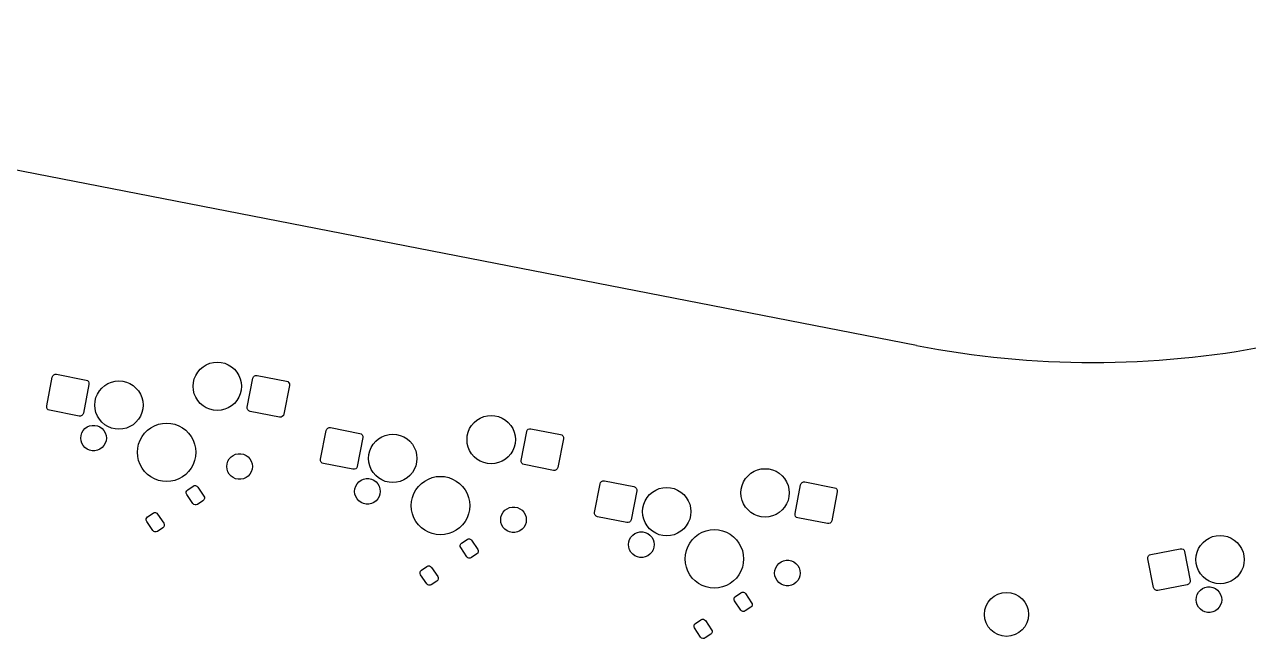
# Model space of a CAD drawing. Extents: x 101 to 518, y -308 to -134.
# Drawn here: x 183.5 to 267, y -184.7 to -142.9 of the extents above; entities that cross this region are included whole.
import ezdxf

# ---------------------------------------------------------------- set-up
doc = ezdxf.new("R2010")
doc.units = 0
doc.layers.add('BLACK', color=7, linetype='CONTINUOUS')

msp = doc.modelspace()

# ---------------------------------------------------------------- linework, layer by layer
at = {"layer": 'BLACK', "linetype": 'CONTINUOUS'}
for p, q in [((244.377337, -164.753061), (131.923203, -142.853183)), ((195.462372, -166.369916), (195.659252, -166.201764)), ((195.659252, -166.201764), (195.880014, -166.066481)), ((195.880014, -166.066481), (196.11922, -165.967399)), ((196.11922, -165.967399), (196.370981, -165.906956)), ((196.370981, -165.906956), (196.629098, -165.886642)), ((196.629098, -165.886642), (196.887215, -165.906956)), ((196.887215, -165.906956), (197.138976, -165.967399)), ((197.138976, -165.967399), (197.378182, -166.066481)), ((197.378182, -166.066481), (197.598944, -166.201764)), ((197.598944, -166.201764), (197.795824, -166.369916)), ((184.98395, -168.879312), (185.365568, -166.916057)), ((185.365568, -166.916057), (185.402504, -166.825775)), ((185.402504, -166.825775), (185.471177, -166.7565)), ((185.471177, -166.7565), (185.561133, -166.718778)), ((185.561133, -166.718778), (185.658677, -166.718353)), ((185.658677, -166.718353), (187.671013, -167.109511)), ((187.671013, -167.109511), (187.761295, -167.146446)), ((194.999412, -167.278525), (195.059855, -167.026764)), ((195.059855, -167.026764), (195.158937, -166.787558)), ((195.158937, -166.787558), (195.29422, -166.566796)), ((195.29422, -166.566796), (195.462372, -166.369916)), ((197.795824, -166.369916), (197.963976, -166.566796)), ((197.963976, -166.566796), (198.099259, -166.787558)), ((198.099259, -166.787558), (198.198341, -167.026764)), ((198.198341, -167.026764), (198.258784, -167.278525)), ((198.67149, -168.95236), (199.053108, -166.989105)), ((199.053108, -166.989105), (199.090044, -166.898823)), ((199.090044, -166.898823), (199.158717, -166.829548)), ((199.158717, -166.829548), (199.248673, -166.791826)), ((199.248673, -166.791826), (199.346217, -166.791401)), ((199.346217, -166.791401), (201.358553, -167.182559)), ((187.868718, -167.40262), (187.4871, -169.365875)), ((187.761295, -167.146446), (187.830571, -167.21512)), ((187.830571, -167.21512), (187.868292, -167.305076)), ((187.868292, -167.305076), (187.868718, -167.40262)), ((188.440949, -168.069254), (188.576232, -167.848492)), ((188.576232, -167.848492), (188.744384, -167.651612)), ((188.744384, -167.651612), (188.941264, -167.48346)), ((188.941264, -167.48346), (189.162026, -167.348177)), ((189.162026, -167.348177), (189.401232, -167.249095)), ((189.401232, -167.249095), (189.652993, -167.188652)), ((189.652993, -167.188652), (189.91111, -167.168338)), ((189.91111, -167.168338), (190.169227, -167.188652)), ((190.169227, -167.188652), (190.420988, -167.249095)), ((190.420988, -167.249095), (190.660194, -167.348177)), ((190.660194, -167.348177), (190.880956, -167.48346)), ((190.880956, -167.48346), (191.077836, -167.651612)), ((191.077836, -167.651612), (191.245988, -167.848492)), ((191.245988, -167.848492), (191.381271, -168.069254)), ((194.979098, -167.536642), (194.999412, -167.278525)), ((194.999412, -167.794759), (194.979098, -167.536642)), ((195.059855, -168.04652), (194.999412, -167.794759)), ((198.258784, -167.794759), (198.198341, -168.04652)), ((198.258784, -167.278525), (198.279098, -167.536642)), ((198.279098, -167.536642), (198.258784, -167.794759)), ((201.556258, -167.475668), (201.17464, -169.438923)), ((201.358553, -167.182559), (201.448835, -167.219494)), ((201.448835, -167.219494), (201.518111, -167.288168)), ((201.518111, -167.288168), (201.555832, -167.378124)), ((201.555832, -167.378124), (201.556258, -167.475668)), ((188.26111, -168.818338), (188.281424, -168.560221)), ((188.281424, -168.560221), (188.341867, -168.30846)), ((188.341867, -168.30846), (188.440949, -168.069254)), ((191.381271, -168.069254), (191.480353, -168.30846)), ((191.480353, -168.30846), (191.540796, -168.560221)), ((191.540796, -168.560221), (191.56111, -168.818338)), ((195.158937, -168.285726), (195.059855, -168.04652)), ((195.29422, -168.506488), (195.158937, -168.285726)), ((195.462372, -168.703368), (195.29422, -168.506488)), ((195.659252, -168.87152), (195.462372, -168.703368)), ((197.795824, -168.703368), (197.598944, -168.87152)), ((197.963976, -168.506488), (197.795824, -168.703368)), ((198.099259, -168.285726), (197.963976, -168.506488)), ((198.198341, -168.04652), (198.099259, -168.285726)), ((184.984376, -168.976856), (184.98395, -168.879312)), ((185.022097, -169.066812), (184.984376, -168.976856)), ((185.091373, -169.135486), (185.022097, -169.066812)), ((185.181655, -169.172421), (185.091373, -169.135486)), ((187.193991, -169.563579), (185.181655, -169.172421)), ((187.291535, -169.563154), (187.193991, -169.563579)), ((187.381491, -169.525432), (187.291535, -169.563154)), ((187.450164, -169.456157), (187.381491, -169.525432)), ((187.4871, -169.365875), (187.450164, -169.456157)), ((188.281424, -169.076455), (188.26111, -168.818338)), ((188.341867, -169.328216), (188.281424, -169.076455)), ((188.440949, -169.567422), (188.341867, -169.328216)), ((188.576232, -169.788184), (188.440949, -169.567422)), ((191.381271, -169.567422), (191.245988, -169.788184)), ((191.480353, -169.328216), (191.381271, -169.567422)), ((191.540796, -169.076455), (191.480353, -169.328216)), ((191.56111, -168.818338), (191.540796, -169.076455)), ((195.880014, -169.006803), (195.659252, -168.87152)), ((196.11922, -169.105885), (195.880014, -169.006803)), ((196.370981, -169.166328), (196.11922, -169.105885)), ((196.629098, -169.186642), (196.370981, -169.166328)), ((196.887215, -169.166328), (196.629098, -169.186642)), ((197.138976, -169.105885), (196.887215, -169.166328)), ((197.378182, -169.006803), (197.138976, -169.105885)), ((197.598944, -168.87152), (197.378182, -169.006803)), ((198.671916, -169.049904), (198.67149, -168.95236)), ((198.709637, -169.13986), (198.671916, -169.049904)), ((198.778913, -169.208534), (198.709637, -169.13986)), ((198.869195, -169.245469), (198.778913, -169.208534)), ((200.881531, -169.636627), (198.869195, -169.245469)), ((200.979075, -169.636202), (200.881531, -169.636627)), ((201.069031, -169.59848), (200.979075, -169.636202)), ((201.137704, -169.529205), (201.069031, -169.59848)), ((201.17464, -169.438923), (201.137704, -169.529205)), ((214.580012, -169.701392), (214.819218, -169.60231)), ((214.819218, -169.60231), (215.070979, -169.541867)), ((215.070979, -169.541867), (215.329096, -169.521553)), ((215.329096, -169.521553), (215.587213, -169.541867)), ((215.587213, -169.541867), (215.838974, -169.60231)), ((215.838974, -169.60231), (216.07818, -169.701392)), ((187.471899, -170.555031), (187.5943, -170.419091)), ((187.5943, -170.419091), (187.742289, -170.311571)), ((187.742289, -170.311571), (187.909399, -170.237169)), ((187.909399, -170.237169), (188.088327, -170.199136)), ((188.088327, -170.199136), (188.271251, -170.199136)), ((188.271251, -170.199136), (188.450179, -170.237169)), ((188.450179, -170.237169), (188.617289, -170.311571)), ((188.744384, -169.985064), (188.576232, -169.788184)), ((188.617289, -170.311571), (188.765278, -170.419091)), ((188.941264, -170.153216), (188.744384, -169.985064)), ((188.765278, -170.419091), (188.887679, -170.555031)), ((189.162026, -170.288499), (188.941264, -170.153216)), ((189.401232, -170.387581), (189.162026, -170.288499)), ((189.652993, -170.448024), (189.401232, -170.387581)), ((189.91111, -170.468338), (189.652993, -170.448024)), ((190.169227, -170.448024), (189.91111, -170.468338)), ((190.420988, -170.387581), (190.169227, -170.448024)), ((190.660194, -170.288499), (190.420988, -170.387581)), ((190.880956, -170.153216), (190.660194, -170.288499)), ((191.077836, -169.985064), (190.880956, -170.153216)), ((191.245988, -169.788184), (191.077836, -169.985064)), ((191.860728, -170.531764), (192.088471, -170.361278)), ((192.088471, -170.361278), (192.338159, -170.224938)), ((192.338159, -170.224938), (192.604708, -170.12552)), ((192.604708, -170.12552), (192.882693, -170.065048)), ((192.882693, -170.065048), (193.166455, -170.044753)), ((193.166455, -170.044753), (193.450217, -170.065048)), ((193.450217, -170.065048), (193.728202, -170.12552)), ((193.728202, -170.12552), (193.994751, -170.224938)), ((193.994751, -170.224938), (194.244439, -170.361278)), ((194.244439, -170.361278), (194.472182, -170.531764)), ((204.065566, -170.550968), (204.102502, -170.460686)), ((204.102502, -170.460686), (204.171175, -170.391411)), ((204.171175, -170.391411), (204.261131, -170.353689)), ((204.261131, -170.353689), (204.358675, -170.353264)), ((204.358675, -170.353264), (206.371011, -170.744422)), ((213.759853, -170.661675), (213.858935, -170.422469)), ((213.858935, -170.422469), (213.994218, -170.201707)), ((213.994218, -170.201707), (214.16237, -170.004827)), ((214.16237, -170.004827), (214.35925, -169.836675)), ((214.35925, -169.836675), (214.580012, -169.701392)), ((216.07818, -169.701392), (216.298942, -169.836675)), ((216.298942, -169.836675), (216.495822, -170.004827)), ((216.495822, -170.004827), (216.663974, -170.201707)), ((216.663974, -170.201707), (216.799257, -170.422469)), ((216.799257, -170.422469), (216.898339, -170.661675)), ((217.790042, -170.533734), (217.858715, -170.464459)), ((217.858715, -170.464459), (217.948671, -170.426737)), ((217.948671, -170.426737), (218.046215, -170.426312)), ((218.046215, -170.426312), (220.058551, -170.81747)), ((187.304789, -171.069343), (187.32391, -170.88742)), ((187.32391, -171.251266), (187.304789, -171.069343)), ((187.32391, -170.88742), (187.380437, -170.713448)), ((187.380437, -171.425238), (187.32391, -171.251266)), ((187.380437, -170.713448), (187.471899, -170.555031)), ((188.887679, -170.555031), (188.979141, -170.713448)), ((188.979141, -170.713448), (189.035668, -170.88742)), ((189.035668, -171.251266), (188.979141, -171.425238)), ((189.035668, -170.88742), (189.054789, -171.069343)), ((189.054789, -171.069343), (189.035668, -171.251266)), ((191.253322, -171.476906), (191.35274, -171.210357)), ((191.35274, -171.210357), (191.48908, -170.960669)), ((191.48908, -170.960669), (191.659566, -170.732926)), ((191.659566, -170.732926), (191.860728, -170.531764)), ((194.472182, -170.531764), (194.673344, -170.732926)), ((194.673344, -170.732926), (194.84383, -170.960669)), ((194.84383, -170.960669), (194.98017, -171.210357)), ((194.98017, -171.210357), (195.079588, -171.476906)), ((203.683948, -172.514223), (204.065566, -170.550968)), ((206.568716, -171.037531), (206.187098, -173.000786)), ((206.371011, -170.744422), (206.461293, -170.781357)), ((206.461293, -170.781357), (206.530569, -170.850031)), ((206.530569, -170.850031), (206.56829, -170.939987)), ((206.56829, -170.939987), (206.568716, -171.037531)), ((207.27623, -171.483403), (207.444382, -171.286523)), ((207.444382, -171.286523), (207.641262, -171.118371)), ((207.641262, -171.118371), (207.862024, -170.983088)), ((207.862024, -170.983088), (208.10123, -170.884006)), ((208.10123, -170.884006), (208.352991, -170.823563)), ((208.352991, -170.823563), (208.611108, -170.803249)), ((208.611108, -170.803249), (208.869225, -170.823563)), ((208.869225, -170.823563), (209.120986, -170.884006)), ((209.120986, -170.884006), (209.360192, -170.983088)), ((209.360192, -170.983088), (209.580954, -171.118371)), ((209.580954, -171.118371), (209.777834, -171.286523)), ((209.777834, -171.286523), (209.945986, -171.483403)), ((213.679096, -171.171553), (213.69941, -170.913436)), ((213.69941, -171.42967), (213.679096, -171.171553)), ((213.69941, -170.913436), (213.759853, -170.661675)), ((216.898339, -170.661675), (216.958782, -170.913436)), ((216.958782, -170.913436), (216.979096, -171.171553)), ((216.979096, -171.171553), (216.958782, -171.42967)), ((217.371488, -172.587271), (217.753106, -170.624016)), ((217.753106, -170.624016), (217.790042, -170.533734)), ((220.256256, -171.110579), (219.874638, -173.073834)), ((220.058551, -170.81747), (220.148833, -170.854405)), ((220.148833, -170.854405), (220.218109, -170.923079)), ((220.218109, -170.923079), (220.25583, -171.013035)), ((220.25583, -171.013035), (220.256256, -171.110579)), ((187.471899, -171.583655), (187.380437, -171.425238)), ((187.5943, -171.719595), (187.471899, -171.583655)), ((187.742289, -171.827115), (187.5943, -171.719595)), ((187.909399, -171.901517), (187.742289, -171.827115)), ((188.088327, -171.93955), (187.909399, -171.901517)), ((188.271251, -171.93955), (188.088327, -171.93955)), ((188.450179, -171.901517), (188.271251, -171.93955)), ((188.617289, -171.827115), (188.450179, -171.901517)), ((188.765278, -171.719595), (188.617289, -171.827115)), ((188.887679, -171.583655), (188.765278, -171.719595)), ((188.979141, -171.425238), (188.887679, -171.583655)), ((191.172555, -172.038653), (191.19285, -171.754891)), ((191.19285, -172.322415), (191.172555, -172.038653)), ((191.19285, -171.754891), (191.253322, -171.476906)), ((195.079588, -171.476906), (195.14006, -171.754891)), ((195.14006, -171.754891), (195.160355, -172.038653)), ((195.160355, -172.038653), (195.14006, -172.322415)), ((197.882731, -172.175789), (198.061659, -172.137756)), ((198.061659, -172.137756), (198.244583, -172.137756)), ((198.244583, -172.137756), (198.423511, -172.175789)), ((206.981422, -172.195132), (207.041865, -171.943371)), ((207.041865, -171.943371), (207.140947, -171.704165)), ((207.140947, -171.704165), (207.27623, -171.483403)), ((209.945986, -171.483403), (210.081269, -171.704165)), ((210.081269, -171.704165), (210.180351, -171.943371)), ((210.180351, -171.943371), (210.240794, -172.195132)), ((213.759853, -171.681431), (213.69941, -171.42967)), ((213.858935, -171.920637), (213.759853, -171.681431)), ((213.994218, -172.141399), (213.858935, -171.920637)), ((214.16237, -172.338279), (213.994218, -172.141399)), ((216.663974, -172.141399), (216.495822, -172.338279)), ((216.799257, -171.920637), (216.663974, -172.141399)), ((216.898339, -171.681431), (216.799257, -171.920637)), ((216.958782, -171.42967), (216.898339, -171.681431)), ((191.253322, -172.6004), (191.19285, -172.322415)), ((191.35274, -172.866949), (191.253322, -172.6004)), ((191.48908, -173.116637), (191.35274, -172.866949)), ((194.98017, -172.866949), (194.84383, -173.116637)), ((195.079588, -172.6004), (194.98017, -172.866949)), ((195.14006, -172.322415), (195.079588, -172.6004)), ((197.278121, -173.007963), (197.297242, -172.82604)), ((197.297242, -172.82604), (197.353769, -172.652068)), ((197.353769, -172.652068), (197.445231, -172.493651)), ((197.445231, -172.493651), (197.567632, -172.357711)), ((197.567632, -172.357711), (197.715621, -172.250191)), ((197.715621, -172.250191), (197.882731, -172.175789)), ((198.423511, -172.175789), (198.590621, -172.250191)), ((198.590621, -172.250191), (198.73861, -172.357711)), ((198.73861, -172.357711), (198.861011, -172.493651)), ((198.861011, -172.493651), (198.952473, -172.652068)), ((198.952473, -172.652068), (199.009, -172.82604)), ((199.009, -172.82604), (199.028121, -173.007963)), ((203.684374, -172.611767), (203.683948, -172.514223)), ((203.722095, -172.701723), (203.684374, -172.611767)), ((203.791371, -172.770397), (203.722095, -172.701723)), ((203.881653, -172.807332), (203.791371, -172.770397)), ((205.893989, -173.19849), (203.881653, -172.807332)), ((206.961108, -172.453249), (206.981422, -172.195132)), ((206.981422, -172.711366), (206.961108, -172.453249)), ((207.041865, -172.963127), (206.981422, -172.711366)), ((207.140947, -173.202333), (207.041865, -172.963127)), ((210.180351, -172.963127), (210.081269, -173.202333)), ((210.240794, -172.711366), (210.180351, -172.963127)), ((210.240794, -172.195132), (210.261108, -172.453249)), ((210.261108, -172.453249), (210.240794, -172.711366)), ((214.35925, -172.506431), (214.16237, -172.338279)), ((214.580012, -172.641714), (214.35925, -172.506431)), ((214.819218, -172.740796), (214.580012, -172.641714)), ((215.070979, -172.801239), (214.819218, -172.740796)), ((215.329096, -172.821553), (215.070979, -172.801239)), ((215.587213, -172.801239), (215.329096, -172.821553)), ((215.838974, -172.740796), (215.587213, -172.801239)), ((216.07818, -172.641714), (215.838974, -172.740796)), ((216.298942, -172.506431), (216.07818, -172.641714)), ((216.495822, -172.338279), (216.298942, -172.506431)), ((217.371914, -172.684815), (217.371488, -172.587271)), ((217.409635, -172.774771), (217.371914, -172.684815)), ((217.478911, -172.843445), (217.409635, -172.774771)), ((217.569193, -172.88038), (217.478911, -172.843445)), ((219.581529, -173.271538), (217.569193, -172.88038)), ((191.659566, -173.34438), (191.48908, -173.116637)), ((191.860728, -173.545542), (191.659566, -173.34438)), ((192.088471, -173.716028), (191.860728, -173.545542)), ((192.338159, -173.852368), (192.088471, -173.716028)), ((194.244439, -173.716028), (193.994751, -173.852368)), ((194.472182, -173.545542), (194.244439, -173.716028)), ((194.673344, -173.34438), (194.472182, -173.545542)), ((194.84383, -173.116637), (194.673344, -173.34438)), ((197.297242, -173.189886), (197.278121, -173.007963)), ((197.353769, -173.363858), (197.297242, -173.189886)), ((197.445231, -173.522275), (197.353769, -173.363858)), ((197.567632, -173.658215), (197.445231, -173.522275)), ((197.715621, -173.765735), (197.567632, -173.658215)), ((197.882731, -173.840137), (197.715621, -173.765735)), ((198.590621, -173.765735), (198.423511, -173.840137)), ((198.73861, -173.658215), (198.590621, -173.765735)), ((198.861011, -173.522275), (198.73861, -173.658215)), ((198.952473, -173.363858), (198.861011, -173.522275)), ((199.009, -173.189886), (198.952473, -173.363858)), ((199.028121, -173.007963), (199.009, -173.189886)), ((205.991533, -173.198065), (205.893989, -173.19849)), ((206.081489, -173.160343), (205.991533, -173.198065)), ((206.150162, -173.091068), (206.081489, -173.160343)), ((206.187098, -173.000786), (206.150162, -173.091068)), ((207.27623, -173.423095), (207.140947, -173.202333)), ((207.444382, -173.619975), (207.27623, -173.423095)), ((207.641262, -173.788127), (207.444382, -173.619975)), ((207.862024, -173.92341), (207.641262, -173.788127)), ((209.580954, -173.788127), (209.360192, -173.92341)), ((209.777834, -173.619975), (209.580954, -173.788127)), ((209.945986, -173.423095), (209.777834, -173.619975)), ((210.081269, -173.202333), (209.945986, -173.423095)), ((211.038157, -173.859849), (211.304706, -173.760431)), ((211.304706, -173.760431), (211.582691, -173.699959)), ((211.582691, -173.699959), (211.866453, -173.679664)), ((211.866453, -173.679664), (212.150215, -173.699959)), ((212.150215, -173.699959), (212.4282, -173.760431)), ((212.4282, -173.760431), (212.694749, -173.859849)), ((219.679073, -173.271113), (219.581529, -173.271538)), ((219.769029, -173.233391), (219.679073, -173.271113)), ((219.837702, -173.164116), (219.769029, -173.233391)), ((219.874638, -173.073834), (219.837702, -173.164116)), ((232.694215, -173.836618), (232.862367, -173.639738)), ((232.862367, -173.639738), (233.059247, -173.471586)), ((233.059247, -173.471586), (233.280009, -173.336303)), ((233.280009, -173.336303), (233.519215, -173.237221)), ((233.519215, -173.237221), (233.770976, -173.176778)), ((233.770976, -173.176778), (234.029093, -173.156464)), ((234.029093, -173.156464), (234.28721, -173.176778)), ((234.28721, -173.176778), (234.538971, -173.237221)), ((234.538971, -173.237221), (234.778177, -173.336303)), ((234.778177, -173.336303), (234.998939, -173.471586)), ((234.998939, -173.471586), (235.195819, -173.639738)), ((235.195819, -173.639738), (235.363971, -173.836618)), ((192.604708, -173.951786), (192.338159, -173.852368)), ((192.882693, -174.012258), (192.604708, -173.951786)), ((193.166455, -174.032553), (192.882693, -174.012258)), ((193.450217, -174.012258), (193.166455, -174.032553)), ((193.728202, -173.951786), (193.450217, -174.012258)), ((193.994751, -173.852368), (193.728202, -173.951786)), ((194.511714, -174.740244), (194.544956, -174.658991)), ((194.544956, -174.658991), (194.606762, -174.596643)), ((194.606762, -174.596643), (194.979829, -174.345006)), ((194.979829, -174.345006), (195.060789, -174.311056)), ((195.060789, -174.311056), (195.148579, -174.310673)), ((195.148579, -174.310673), (195.229833, -174.343915)), ((195.229833, -174.343915), (195.292181, -174.405721)), ((195.292181, -174.405721), (195.711575, -175.027499)), ((198.061659, -173.87817), (197.882731, -173.840137)), ((198.244583, -173.87817), (198.061659, -173.87817)), ((198.423511, -173.840137), (198.244583, -173.87817)), ((206.004787, -174.704254), (206.023908, -174.522331)), ((206.023908, -174.522331), (206.080435, -174.348359)), ((206.080435, -174.348359), (206.171897, -174.189942)), ((206.171897, -174.189942), (206.294298, -174.054002)), ((206.294298, -174.054002), (206.442287, -173.946482)), ((206.442287, -173.946482), (206.609397, -173.87208)), ((206.609397, -173.87208), (206.788325, -173.834047)), ((206.788325, -173.834047), (206.971249, -173.834047)), ((206.971249, -173.834047), (207.150177, -173.87208)), ((207.150177, -173.87208), (207.317287, -173.946482)), ((207.317287, -173.946482), (207.465276, -174.054002)), ((207.465276, -174.054002), (207.587677, -174.189942)), ((207.587677, -174.189942), (207.679139, -174.348359)), ((207.679139, -174.348359), (207.735666, -174.522331)), ((207.735666, -174.522331), (207.754787, -174.704254)), ((208.10123, -174.022492), (207.862024, -173.92341)), ((208.352991, -174.082935), (208.10123, -174.022492)), ((208.611108, -174.103249), (208.352991, -174.082935)), ((208.869225, -174.082935), (208.611108, -174.103249)), ((209.120986, -174.022492), (208.869225, -174.082935)), ((209.360192, -173.92341), (209.120986, -174.022492)), ((210.052738, -174.845268), (210.189078, -174.59558)), ((210.189078, -174.59558), (210.359564, -174.367837)), ((210.359564, -174.367837), (210.560726, -174.166675)), ((210.560726, -174.166675), (210.788469, -173.996189)), ((210.788469, -173.996189), (211.038157, -173.859849)), ((212.694749, -173.859849), (212.944437, -173.996189)), ((212.944437, -173.996189), (213.17218, -174.166675)), ((213.17218, -174.166675), (213.373342, -174.367837)), ((213.373342, -174.367837), (213.543828, -174.59558)), ((213.543828, -174.59558), (213.680168, -174.845268)), ((222.383945, -176.149134), (222.765563, -174.185879)), ((222.765563, -174.185879), (222.802499, -174.095597)), ((222.802499, -174.095597), (222.871172, -174.026322)), ((222.871172, -174.026322), (222.961128, -173.9886)), ((222.961128, -173.9886), (223.058672, -173.988175)), ((223.058672, -173.988175), (225.071008, -174.379333)), ((225.071008, -174.379333), (225.16129, -174.416268)), ((225.16129, -174.416268), (225.230566, -174.484942)), ((225.230566, -174.484942), (225.268287, -174.574898)), ((225.268287, -174.574898), (225.268713, -174.672442)), ((226.341259, -174.753282), (226.562021, -174.617999)), ((226.562021, -174.617999), (226.801227, -174.518917)), ((226.801227, -174.518917), (227.052988, -174.458474)), ((227.052988, -174.458474), (227.311105, -174.43816)), ((227.311105, -174.43816), (227.569222, -174.458474)), ((227.569222, -174.458474), (227.820983, -174.518917)), ((227.820983, -174.518917), (228.060189, -174.617999)), ((228.060189, -174.617999), (228.280951, -174.753282)), ((232.379093, -174.806464), (232.399407, -174.548347)), ((232.399407, -174.548347), (232.45985, -174.296586)), ((232.45985, -174.296586), (232.558932, -174.05738)), ((232.558932, -174.05738), (232.694215, -173.836618)), ((235.363971, -173.836618), (235.499254, -174.05738)), ((235.499254, -174.05738), (235.598336, -174.296586)), ((235.598336, -174.296586), (235.658779, -174.548347)), ((235.658779, -174.548347), (235.679093, -174.806464)), ((236.071485, -176.222182), (236.453103, -174.258927)), ((236.453103, -174.258927), (236.490039, -174.168645)), ((236.490039, -174.168645), (236.558712, -174.09937)), ((236.558712, -174.09937), (236.648668, -174.061648)), ((236.648668, -174.061648), (236.746212, -174.061223)), ((236.746212, -174.061223), (238.758548, -174.452381)), ((238.758548, -174.452381), (238.84883, -174.489316)), ((238.84883, -174.489316), (238.918106, -174.55799)), ((238.918106, -174.55799), (238.955827, -174.647946)), ((238.955827, -174.647946), (238.956253, -174.74549)), ((194.512097, -174.828034), (194.511714, -174.740244)), ((194.546047, -174.908995), (194.512097, -174.828034)), ((194.965441, -175.530773), (194.546047, -174.908995)), ((195.65086, -175.339851), (195.277793, -175.591488)), ((195.712666, -175.277503), (195.65086, -175.339851)), ((195.711575, -175.027499), (195.745525, -175.10846)), ((195.745908, -175.19625), (195.712666, -175.277503)), ((195.745525, -175.10846), (195.745908, -175.19625)), ((206.023908, -174.886177), (206.004787, -174.704254)), ((206.080435, -175.060149), (206.023908, -174.886177)), ((206.171897, -175.218566), (206.080435, -175.060149)), ((206.294298, -175.354506), (206.171897, -175.218566)), ((206.442287, -175.462026), (206.294298, -175.354506)), ((206.609397, -175.536428), (206.442287, -175.462026)), ((207.317287, -175.462026), (207.150177, -175.536428)), ((207.465276, -175.354506), (207.317287, -175.462026)), ((207.587677, -175.218566), (207.465276, -175.354506)), ((207.679139, -175.060149), (207.587677, -175.218566)), ((207.735666, -174.886177), (207.679139, -175.060149)), ((207.754787, -174.704254), (207.735666, -174.886177)), ((209.872553, -175.673564), (209.892848, -175.389802)), ((209.892848, -175.389802), (209.95332, -175.111817)), ((209.95332, -175.111817), (210.052738, -174.845268)), ((213.680168, -174.845268), (213.779586, -175.111817)), ((213.779586, -175.111817), (213.840058, -175.389802)), ((213.840058, -175.389802), (213.860353, -175.673564)), ((225.268713, -174.672442), (224.887095, -176.635697)), ((225.741862, -175.578282), (225.840944, -175.339076)), ((225.840944, -175.339076), (225.976227, -175.118314)), ((225.976227, -175.118314), (226.144379, -174.921434)), ((226.144379, -174.921434), (226.341259, -174.753282)), ((228.280951, -174.753282), (228.477831, -174.921434)), ((228.477831, -174.921434), (228.645983, -175.118314)), ((228.645983, -175.118314), (228.781266, -175.339076)), ((228.781266, -175.339076), (228.880348, -175.578282)), ((232.399407, -175.064581), (232.379093, -174.806464)), ((232.45985, -175.316342), (232.399407, -175.064581)), ((232.558932, -175.555548), (232.45985, -175.316342)), ((235.598336, -175.316342), (235.499254, -175.555548)), ((235.658779, -175.064581), (235.598336, -175.316342)), ((235.679093, -174.806464), (235.658779, -175.064581)), ((238.956253, -174.74549), (238.574635, -176.708745)), ((191.870938, -176.441979), (192.244005, -176.190342)), ((192.244005, -176.190342), (192.324965, -176.156392)), ((192.324965, -176.156392), (192.412755, -176.156009)), ((192.412755, -176.156009), (192.494009, -176.189251)), ((192.494009, -176.189251), (192.556357, -176.251057)), ((192.556357, -176.251057), (192.975751, -176.872835)), ((195.027789, -175.592579), (194.965441, -175.530773)), ((195.109043, -175.625821), (195.027789, -175.592579)), ((195.196833, -175.625438), (195.109043, -175.625821)), ((195.277793, -175.591488), (195.196833, -175.625438)), ((206.788325, -175.574461), (206.609397, -175.536428)), ((206.971249, -175.574461), (206.788325, -175.574461)), ((207.150177, -175.536428), (206.971249, -175.574461)), ((209.892848, -175.957326), (209.872553, -175.673564)), ((209.95332, -176.235311), (209.892848, -175.957326)), ((210.052738, -176.50186), (209.95332, -176.235311)), ((213.779586, -176.235311), (213.680168, -176.50186)), ((213.840058, -175.957326), (213.779586, -176.235311)), ((213.860353, -175.673564), (213.840058, -175.957326)), ((215.99724, -176.460951), (216.053767, -176.286979)), ((216.053767, -176.286979), (216.145229, -176.128562)), ((216.145229, -176.128562), (216.26763, -175.992622)), ((216.26763, -175.992622), (216.415619, -175.885102)), ((216.415619, -175.885102), (216.582729, -175.8107)), ((216.582729, -175.8107), (216.761657, -175.772667)), ((216.761657, -175.772667), (216.944581, -175.772667)), ((216.944581, -175.772667), (217.123509, -175.8107)), ((217.123509, -175.8107), (217.290619, -175.885102)), ((217.290619, -175.885102), (217.438608, -175.992622)), ((217.438608, -175.992622), (217.561009, -176.128562)), ((217.561009, -176.128562), (217.652471, -176.286979)), ((217.652471, -176.286979), (217.708998, -176.460951)), ((222.384371, -176.246678), (222.383945, -176.149134)), ((222.422092, -176.336634), (222.384371, -176.246678)), ((225.661105, -176.08816), (225.681419, -175.830043)), ((225.681419, -176.346277), (225.661105, -176.08816)), ((225.681419, -175.830043), (225.741862, -175.578282)), ((228.880348, -175.578282), (228.940791, -175.830043)), ((228.940791, -175.830043), (228.961105, -176.08816)), ((228.961105, -176.08816), (228.940791, -176.346277)), ((232.694215, -175.77631), (232.558932, -175.555548)), ((232.862367, -175.97319), (232.694215, -175.77631)), ((233.059247, -176.141342), (232.862367, -175.97319)), ((233.280009, -176.276625), (233.059247, -176.141342)), ((233.519215, -176.375707), (233.280009, -176.276625)), ((234.778177, -176.276625), (234.538971, -176.375707)), ((234.998939, -176.141342), (234.778177, -176.276625)), ((235.195819, -175.97319), (234.998939, -176.141342)), ((235.363971, -175.77631), (235.195819, -175.97319)), ((235.499254, -175.555548), (235.363971, -175.77631)), ((236.071911, -176.319726), (236.071485, -176.222182)), ((236.109632, -176.409682), (236.071911, -176.319726)), ((191.77589, -176.58558), (191.809132, -176.504327)), ((191.776273, -176.67337), (191.77589, -176.58558)), ((191.810223, -176.754331), (191.776273, -176.67337)), ((191.809132, -176.504327), (191.870938, -176.441979)), ((192.229617, -177.376109), (191.810223, -176.754331)), ((192.976842, -177.122839), (192.915036, -177.185187)), ((192.975751, -176.872835), (193.009701, -176.953796)), ((193.010084, -177.041586), (192.976842, -177.122839)), ((193.009701, -176.953796), (193.010084, -177.041586)), ((210.189078, -176.751548), (210.052738, -176.50186)), ((210.359564, -176.979291), (210.189078, -176.751548)), ((210.560726, -177.180453), (210.359564, -176.979291)), ((213.373342, -176.979291), (213.17218, -177.180453)), ((213.543828, -176.751548), (213.373342, -176.979291)), ((213.680168, -176.50186), (213.543828, -176.751548)), ((215.978119, -176.642874), (215.99724, -176.460951)), ((215.99724, -176.824797), (215.978119, -176.642874)), ((216.053767, -176.998769), (215.99724, -176.824797)), ((216.145229, -177.157186), (216.053767, -176.998769)), ((216.26763, -177.293126), (216.145229, -177.157186)), ((217.561009, -177.157186), (217.438608, -177.293126)), ((217.652471, -176.998769), (217.561009, -177.157186)), ((217.708998, -176.824797), (217.652471, -176.998769)), ((217.708998, -176.460951), (217.728119, -176.642874)), ((217.728119, -176.642874), (217.708998, -176.824797)), ((222.491368, -176.405308), (222.422092, -176.336634)), ((222.58165, -176.442243), (222.491368, -176.405308)), ((224.593986, -176.833401), (222.58165, -176.442243)), ((224.69153, -176.832976), (224.593986, -176.833401)), ((224.781486, -176.795254), (224.69153, -176.832976)), ((224.850159, -176.725979), (224.781486, -176.795254)), ((224.887095, -176.635697), (224.850159, -176.725979)), ((225.741862, -176.598038), (225.681419, -176.346277)), ((225.840944, -176.837244), (225.741862, -176.598038)), ((225.976227, -177.058006), (225.840944, -176.837244)), ((226.144379, -177.254886), (225.976227, -177.058006)), ((228.645983, -177.058006), (228.477831, -177.254886)), ((228.781266, -176.837244), (228.645983, -177.058006)), ((228.880348, -176.598038), (228.781266, -176.837244)), ((228.940791, -176.346277), (228.880348, -176.598038)), ((233.770976, -176.43615), (233.519215, -176.375707)), ((234.029093, -176.456464), (233.770976, -176.43615)), ((234.28721, -176.43615), (234.029093, -176.456464)), ((234.538971, -176.375707), (234.28721, -176.43615)), ((236.178908, -176.478356), (236.109632, -176.409682)), ((236.26919, -176.515291), (236.178908, -176.478356)), ((238.281526, -176.906449), (236.26919, -176.515291)), ((238.37907, -176.906024), (238.281526, -176.906449)), ((238.469026, -176.868302), (238.37907, -176.906024)), ((238.537699, -176.799027), (238.469026, -176.868302)), ((238.574635, -176.708745), (238.537699, -176.799027)), ((192.291965, -177.437915), (192.229617, -177.376109)), ((192.373219, -177.471157), (192.291965, -177.437915)), ((192.461009, -177.470774), (192.373219, -177.471157)), ((192.541969, -177.436824), (192.461009, -177.470774)), ((192.915036, -177.185187), (192.541969, -177.436824)), ((210.788469, -177.350939), (210.560726, -177.180453)), ((211.038157, -177.487279), (210.788469, -177.350939)), ((211.304706, -177.586697), (211.038157, -177.487279)), ((211.582691, -177.647169), (211.304706, -177.586697)), ((211.866453, -177.667464), (211.582691, -177.647169)), ((212.150215, -177.647169), (211.866453, -177.667464)), ((212.4282, -177.586697), (212.150215, -177.647169)), ((212.694749, -177.487279), (212.4282, -177.586697)), ((212.944437, -177.350939), (212.694749, -177.487279)), ((213.17218, -177.180453), (212.944437, -177.350939)), ((213.30676, -178.231554), (213.679827, -177.979917)), ((213.679827, -177.979917), (213.760787, -177.945967)), ((213.760787, -177.945967), (213.848577, -177.945584)), ((213.848577, -177.945584), (213.929831, -177.978826)), ((213.929831, -177.978826), (213.992179, -178.040632)), ((216.415619, -177.400646), (216.26763, -177.293126)), ((216.582729, -177.475048), (216.415619, -177.400646)), ((216.761657, -177.513081), (216.582729, -177.475048)), ((216.944581, -177.513081), (216.761657, -177.513081)), ((217.123509, -177.475048), (216.944581, -177.513081)), ((217.290619, -177.400646), (217.123509, -177.475048)), ((217.438608, -177.293126), (217.290619, -177.400646)), ((224.723905, -178.157242), (224.780432, -177.98327)), ((224.780432, -177.98327), (224.871894, -177.824853)), ((224.871894, -177.824853), (224.994295, -177.688913)), ((224.994295, -177.688913), (225.142284, -177.581393)), ((225.142284, -177.581393), (225.309394, -177.506991)), ((225.309394, -177.506991), (225.488322, -177.468958)), ((225.488322, -177.468958), (225.671246, -177.468958)), ((225.671246, -177.468958), (225.850174, -177.506991)), ((225.850174, -177.506991), (226.017284, -177.581393)), ((226.017284, -177.581393), (226.165273, -177.688913)), ((226.341259, -177.423038), (226.144379, -177.254886)), ((226.165273, -177.688913), (226.287674, -177.824853)), ((226.287674, -177.824853), (226.379136, -177.98327)), ((226.562021, -177.558321), (226.341259, -177.423038)), ((226.379136, -177.98327), (226.435663, -178.157242)), ((226.801227, -177.657403), (226.562021, -177.558321)), ((227.052988, -177.717846), (226.801227, -177.657403)), ((227.311105, -177.73816), (227.052988, -177.717846)), ((227.569222, -177.717846), (227.311105, -177.73816)), ((227.820983, -177.657403), (227.569222, -177.717846)), ((228.060189, -177.558321), (227.820983, -177.657403)), ((228.280951, -177.423038), (228.060189, -177.558321)), ((228.477831, -177.254886), (228.280951, -177.423038)), ((228.889075, -178.230491), (229.059561, -178.002748)), ((229.059561, -178.002748), (229.260723, -177.801586)), ((229.260723, -177.801586), (229.488466, -177.6311)), ((229.488466, -177.6311), (229.738154, -177.49476)), ((229.738154, -177.49476), (230.004703, -177.395342)), ((230.004703, -177.395342), (230.282688, -177.33487)), ((230.282688, -177.33487), (230.56645, -177.314575)), ((230.56645, -177.314575), (230.850212, -177.33487)), ((230.850212, -177.33487), (231.128197, -177.395342)), ((231.128197, -177.395342), (231.394746, -177.49476)), ((231.394746, -177.49476), (231.644434, -177.6311)), ((231.644434, -177.6311), (231.872177, -177.801586)), ((231.872177, -177.801586), (232.073339, -178.002748)), ((232.073339, -178.002748), (232.243825, -178.230491)), ((264.124347, -178.024702), (264.345109, -177.889419)), ((264.345109, -177.889419), (264.584315, -177.790337)), ((264.584315, -177.790337), (264.836076, -177.729894)), ((264.836076, -177.729894), (265.094193, -177.70958)), ((265.094193, -177.70958), (265.35231, -177.729894)), ((265.35231, -177.729894), (265.604071, -177.790337)), ((265.604071, -177.790337), (265.843277, -177.889419)), ((265.843277, -177.889419), (266.064039, -178.024702)), ((213.211712, -178.375155), (213.244954, -178.293902)), ((213.212095, -178.462945), (213.211712, -178.375155)), ((213.246045, -178.543906), (213.212095, -178.462945)), ((213.244954, -178.293902), (213.30676, -178.231554)), ((213.665439, -179.165684), (213.246045, -178.543906)), ((213.992179, -178.040632), (214.411573, -178.66241)), ((214.411573, -178.66241), (214.445523, -178.743371)), ((214.445906, -178.831161), (214.412664, -178.912414)), ((214.445523, -178.743371), (214.445906, -178.831161)), ((224.704784, -178.339165), (224.723905, -178.157242)), ((224.723905, -178.521088), (224.704784, -178.339165)), ((224.780432, -178.69506), (224.723905, -178.521088)), ((224.871894, -178.853477), (224.780432, -178.69506)), ((226.379136, -178.69506), (226.287674, -178.853477)), ((226.435663, -178.521088), (226.379136, -178.69506)), ((226.435663, -178.157242), (226.454784, -178.339165)), ((226.454784, -178.339165), (226.435663, -178.521088)), ((228.592845, -179.024713), (228.653317, -178.746728)), ((228.653317, -178.746728), (228.752735, -178.480179)), ((228.752735, -178.480179), (228.889075, -178.230491)), ((232.243825, -178.230491), (232.380165, -178.480179)), ((232.380165, -178.480179), (232.479583, -178.746728)), ((232.479583, -178.746728), (232.540055, -179.024713)), ((260.364737, -179.005497), (262.377073, -178.614339)), ((262.377073, -178.614339), (262.474617, -178.614764)), ((262.474617, -178.614764), (262.564573, -178.652486)), ((262.564573, -178.652486), (262.633246, -178.721761)), ((262.633246, -178.721761), (262.670182, -178.812043)), ((262.670182, -178.812043), (263.0518, -180.775298)), ((263.52495, -178.849702), (263.624032, -178.610496)), ((263.624032, -178.610496), (263.759315, -178.389734)), ((263.759315, -178.389734), (263.927467, -178.192854)), ((263.927467, -178.192854), (264.124347, -178.024702)), ((266.064039, -178.024702), (266.260919, -178.192854)), ((266.260919, -178.192854), (266.429071, -178.389734)), ((266.429071, -178.389734), (266.564354, -178.610496)), ((266.564354, -178.610496), (266.663436, -178.849702)), ((213.727787, -179.22749), (213.665439, -179.165684)), ((213.809041, -179.260732), (213.727787, -179.22749)), ((213.896831, -179.260349), (213.809041, -179.260732)), ((213.977791, -179.226399), (213.896831, -179.260349)), ((214.350858, -178.974762), (213.977791, -179.226399)), ((214.412664, -178.912414), (214.350858, -178.974762)), ((224.994295, -178.989417), (224.871894, -178.853477)), ((225.142284, -179.096937), (224.994295, -178.989417)), ((225.309394, -179.171339), (225.142284, -179.096937)), ((225.488322, -179.209372), (225.309394, -179.171339)), ((225.671246, -179.209372), (225.488322, -179.209372)), ((225.850174, -179.171339), (225.671246, -179.209372)), ((226.017284, -179.096937), (225.850174, -179.171339)), ((226.165273, -178.989417), (226.017284, -179.096937)), ((226.287674, -178.853477), (226.165273, -178.989417)), ((228.57255, -179.308475), (228.592845, -179.024713)), ((228.592845, -179.592237), (228.57255, -179.308475)), ((228.653317, -179.870222), (228.592845, -179.592237)), ((232.540055, -179.592237), (232.479583, -179.870222)), ((232.540055, -179.024713), (232.56035, -179.308475)), ((232.56035, -179.308475), (232.540055, -179.592237)), ((234.845226, -179.763473), (234.967627, -179.627533)), ((234.967627, -179.627533), (235.115616, -179.520013)), ((235.115616, -179.520013), (235.282726, -179.445611)), ((235.282726, -179.445611), (235.461654, -179.407578)), ((235.461654, -179.407578), (235.644578, -179.407578)), ((235.644578, -179.407578), (235.823506, -179.445611)), ((235.823506, -179.445611), (235.990616, -179.520013)), ((235.990616, -179.520013), (236.138605, -179.627533)), ((236.138605, -179.627533), (236.261006, -179.763473)), ((260.167032, -179.298606), (260.167458, -179.201062)), ((260.54865, -181.261861), (260.167032, -179.298606)), ((260.167458, -179.201062), (260.205179, -179.111106)), ((260.205179, -179.111106), (260.274455, -179.042432)), ((260.274455, -179.042432), (260.364737, -179.005497)), ((263.444193, -179.35958), (263.464507, -179.101463)), ((263.464507, -179.617697), (263.444193, -179.35958)), ((263.464507, -179.101463), (263.52495, -178.849702)), ((263.52495, -179.869458), (263.464507, -179.617697)), ((266.663436, -178.849702), (266.723879, -179.101463)), ((266.723879, -179.617697), (266.663436, -179.869458)), ((266.723879, -179.101463), (266.744193, -179.35958)), ((266.744193, -179.35958), (266.723879, -179.617697)), ((210.475888, -180.220491), (210.50913, -180.139238)), ((210.476271, -180.308281), (210.475888, -180.220491)), ((210.510221, -180.389242), (210.476271, -180.308281)), ((210.50913, -180.139238), (210.570936, -180.07689)), ((210.929615, -181.01102), (210.510221, -180.389242)), ((210.570936, -180.07689), (210.944003, -179.825253)), ((210.944003, -179.825253), (211.024963, -179.791303)), ((211.024963, -179.791303), (211.112753, -179.79092)), ((211.112753, -179.79092), (211.194007, -179.824162)), ((211.194007, -179.824162), (211.256355, -179.885968)), ((211.256355, -179.885968), (211.675749, -180.507746)), ((211.675749, -180.507746), (211.709699, -180.588707)), ((228.752735, -180.136771), (228.653317, -179.870222)), ((228.889075, -180.386459), (228.752735, -180.136771)), ((229.059561, -180.614202), (228.889075, -180.386459)), ((232.243825, -180.386459), (232.073339, -180.614202)), ((232.380165, -180.136771), (232.243825, -180.386459)), ((232.479583, -179.870222), (232.380165, -180.136771)), ((234.678116, -180.277785), (234.697237, -180.095862)), ((234.697237, -180.459708), (234.678116, -180.277785)), ((234.697237, -180.095862), (234.753764, -179.92189)), ((234.753764, -180.63368), (234.697237, -180.459708)), ((234.753764, -179.92189), (234.845226, -179.763473)), ((236.261006, -179.763473), (236.352468, -179.92189)), ((236.352468, -179.92189), (236.408995, -180.095862)), ((236.408995, -180.459708), (236.352468, -180.63368)), ((236.408995, -180.095862), (236.428116, -180.277785)), ((236.428116, -180.277785), (236.408995, -180.459708)), ((263.624032, -180.108664), (263.52495, -179.869458)), ((263.759315, -180.329426), (263.624032, -180.108664)), ((263.927467, -180.526306), (263.759315, -180.329426)), ((266.429071, -180.329426), (266.260919, -180.526306)), ((266.564354, -180.108664), (266.429071, -180.329426)), ((266.663436, -179.869458), (266.564354, -180.108664)), ((210.991963, -181.072826), (210.929615, -181.01102)), ((211.073217, -181.106068), (210.991963, -181.072826)), ((211.161007, -181.105685), (211.073217, -181.106068)), ((211.241967, -181.071735), (211.161007, -181.105685)), ((211.615034, -180.820098), (211.241967, -181.071735)), ((211.67684, -180.75775), (211.615034, -180.820098)), ((211.710082, -180.676497), (211.67684, -180.75775)), ((211.709699, -180.588707), (211.710082, -180.676497)), ((229.260723, -180.815364), (229.059561, -180.614202)), ((229.488466, -180.98585), (229.260723, -180.815364)), ((229.738154, -181.12219), (229.488466, -180.98585)), ((230.004703, -181.221608), (229.738154, -181.12219)), ((230.282688, -181.28208), (230.004703, -181.221608)), ((230.56645, -181.302375), (230.282688, -181.28208)), ((230.850212, -181.28208), (230.56645, -181.302375)), ((231.128197, -181.221608), (230.850212, -181.28208)), ((231.394746, -181.12219), (231.128197, -181.221608)), ((231.644434, -180.98585), (231.394746, -181.12219)), ((231.872177, -180.815364), (231.644434, -180.98585)), ((232.073339, -180.614202), (231.872177, -180.815364)), ((234.845226, -180.792097), (234.753764, -180.63368)), ((234.967627, -180.928037), (234.845226, -180.792097)), ((235.115616, -181.035557), (234.967627, -180.928037)), ((235.282726, -181.109959), (235.115616, -181.035557)), ((235.461654, -181.147992), (235.282726, -181.109959)), ((235.644578, -181.147992), (235.461654, -181.147992)), ((235.823506, -181.109959), (235.644578, -181.147992)), ((235.990616, -181.035557), (235.823506, -181.109959)), ((236.138605, -180.928037), (235.990616, -181.035557)), ((236.261006, -180.792097), (236.138605, -180.928037)), ((236.352468, -180.63368), (236.261006, -180.792097)), ((260.585586, -181.352143), (260.54865, -181.261861)), ((262.854095, -181.068407), (260.841759, -181.459565)), ((262.944377, -181.031472), (262.854095, -181.068407)), ((263.013653, -180.962798), (262.944377, -181.031472)), ((263.051374, -180.872842), (263.013653, -180.962798)), ((263.0518, -180.775298), (263.051374, -180.872842)), ((263.746692, -181.444989), (263.894681, -181.337469)), ((263.894681, -181.337469), (264.061791, -181.263067)), ((264.124347, -180.694458), (263.927467, -180.526306)), ((264.061791, -181.263067), (264.240719, -181.225034)), ((264.345109, -180.829741), (264.124347, -180.694458)), ((264.240719, -181.225034), (264.423643, -181.225034)), ((264.584315, -180.928823), (264.345109, -180.829741)), ((264.423643, -181.225034), (264.602571, -181.263067)), ((264.836076, -180.989266), (264.584315, -180.928823)), ((264.602571, -181.263067), (264.769681, -181.337469)), ((264.769681, -181.337469), (264.91767, -181.444989)), ((265.094193, -181.00958), (264.836076, -180.989266)), ((265.35231, -180.989266), (265.094193, -181.00958)), ((265.604071, -180.928823), (265.35231, -180.989266)), ((265.843277, -180.829741), (265.604071, -180.928823)), ((266.064039, -180.694458), (265.843277, -180.829741)), ((266.260919, -180.526306), (266.064039, -180.694458)), ((231.91171, -182.010066), (231.944952, -181.928813)), ((231.912093, -182.097856), (231.91171, -182.010066)), ((231.946043, -182.178817), (231.912093, -182.097856)), ((231.944952, -181.928813), (232.006758, -181.866465)), ((232.365437, -182.800595), (231.946043, -182.178817)), ((232.006758, -181.866465), (232.379825, -181.614828)), ((232.379825, -181.614828), (232.460785, -181.580878)), ((232.460785, -181.580878), (232.548575, -181.580495)), ((232.548575, -181.580495), (232.629829, -181.613737)), ((232.629829, -181.613737), (232.692177, -181.675543)), ((232.692177, -181.675543), (233.111571, -182.297321)), ((260.654259, -181.421418), (260.585586, -181.352143)), ((260.744215, -181.45914), (260.654259, -181.421418)), ((260.841759, -181.459565), (260.744215, -181.45914)), ((263.457181, -182.095241), (263.476302, -181.913318)), ((263.476302, -182.277164), (263.457181, -182.095241)), ((263.476302, -181.913318), (263.532829, -181.739346)), ((263.532829, -181.739346), (263.624291, -181.580929)), ((263.624291, -181.580929), (263.746692, -181.444989)), ((264.91767, -181.444989), (265.040071, -181.580929)), ((265.040071, -181.580929), (265.131533, -181.739346)), ((265.131533, -181.739346), (265.18806, -181.913318)), ((265.18806, -181.913318), (265.207181, -182.095241)), ((265.207181, -182.095241), (265.18806, -182.277164)), ((232.427785, -182.862401), (232.365437, -182.800595)), ((232.509039, -182.895643), (232.427785, -182.862401)), ((232.596829, -182.89526), (232.509039, -182.895643)), ((232.677789, -182.86131), (232.596829, -182.89526)), ((233.050856, -182.609673), (232.677789, -182.86131)), ((233.112662, -182.547325), (233.050856, -182.609673)), ((233.111571, -182.297321), (233.145521, -182.378282)), ((233.145904, -182.466072), (233.112662, -182.547325)), ((233.145521, -182.378282), (233.145904, -182.466072)), ((263.532829, -182.451136), (263.476302, -182.277164)), ((263.624291, -182.609553), (263.532829, -182.451136)), ((263.746692, -182.745493), (263.624291, -182.609553)), ((263.894681, -182.853013), (263.746692, -182.745493)), ((264.061791, -182.927415), (263.894681, -182.853013)), ((264.240719, -182.965448), (264.061791, -182.927415)), ((264.423643, -182.965448), (264.240719, -182.965448)), ((264.602571, -182.927415), (264.423643, -182.965448)), ((264.769681, -182.853013), (264.602571, -182.927415)), ((264.91767, -182.745493), (264.769681, -182.853013)), ((265.040071, -182.609553), (264.91767, -182.745493)), ((265.131533, -182.451136), (265.040071, -182.609553)), ((265.18806, -182.277164), (265.131533, -182.451136)), ((229.175886, -183.855402), (229.209128, -183.774149)), ((229.209128, -183.774149), (229.270934, -183.711801)), ((229.270934, -183.711801), (229.644001, -183.460164)), ((229.644001, -183.460164), (229.724961, -183.426214)), ((229.724961, -183.426214), (229.812751, -183.425831)), ((229.812751, -183.425831), (229.894005, -183.459073)), ((229.894005, -183.459073), (229.956353, -183.520879)), ((229.956353, -183.520879), (230.375747, -184.142657)), ((229.176269, -183.943192), (229.175886, -183.855402)), ((229.210219, -184.024153), (229.176269, -183.943192)), ((229.629613, -184.645931), (229.210219, -184.024153)), ((229.691961, -184.707737), (229.629613, -184.645931)), ((230.315032, -184.455009), (229.941965, -184.706646)), ((230.376838, -184.392661), (230.315032, -184.455009)), ((230.375747, -184.142657), (230.409697, -184.223618)), ((230.41008, -184.311408), (230.376838, -184.392661)), ((230.409697, -184.223618), (230.41008, -184.311408)), ((229.773215, -184.740979), (229.691961, -184.707737)), ((229.861005, -184.740596), (229.773215, -184.740979)), ((229.941965, -184.706646), (229.861005, -184.740596))]:
    msp.add_line(p, q, dxfattribs=at)
at = {"layer": 'BLACK'}
msp.add_circle((250.50974, -183.096311), 1.5, dxfattribs=at)
msp.add_arc((256.42, -102.9148), 62.999982, -101.0201071, -78.99821129, dxfattribs=at)

doc.saveas('drawing.dxf')
